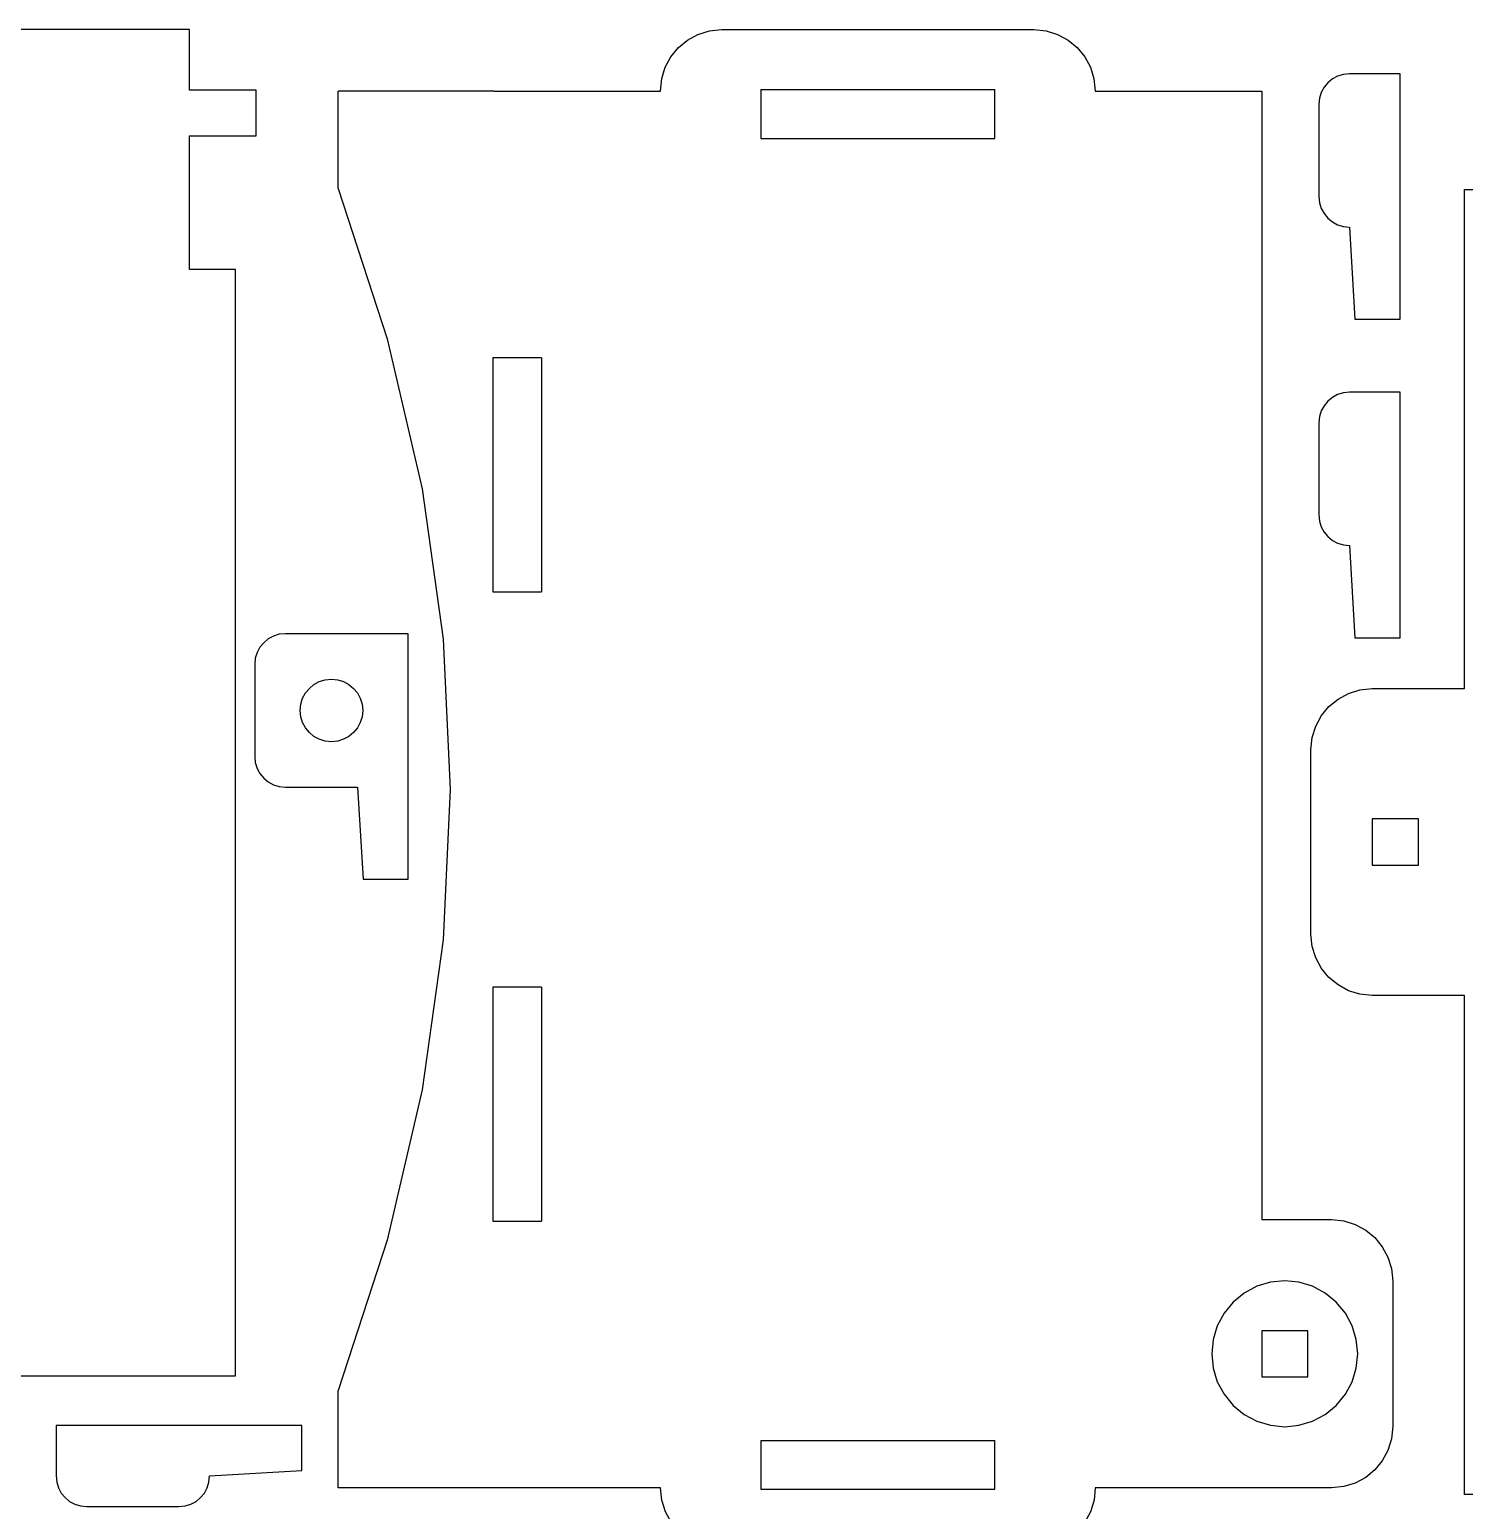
# Model space of a CAD drawing. Extents: x -7.8 to 4, y -2.2 to 5.8.
# Drawn here: x -4.643 to -0.964, y 1.952 to 5.75 of the extents above; entities that cross this region are included whole.
import ezdxf

# ---------------------------------------------------------------- set-up
doc = ezdxf.new("R2010")
doc.units = 0
doc.layers.add('LAYER_1', color=7, linetype='CONTINUOUS')

msp = doc.modelspace()

# ---------------------------------------------------------------- linework, layer by layer
at = {"layer": 'LAYER_1', "color": 250}
for points in [[(-5.1189, 2.2972), (-4.1149, 2.2972), (-4.1149, 5.1351), (-4.233, 5.1351), (-4.233, 5.4779), (-4.0625, 5.4779), (-4.0625, 5.5949), (-4.233, 5.5949), (-4.233, 5.75), (-7.5795, 5.75)], [(-3.0254, 5.5925), (-3.0222, 5.6242), (-3.013, 5.6537), (-2.9985, 5.6805), (-2.9792, 5.7038), (-2.9559, 5.723), (-2.9292, 5.7376), (-2.8996, 5.7468), (-2.868, 5.75)], [(-2.868, 5.75), (-2.068, 5.75)], [(-2.068, 5.75), (-2.0363, 5.7468), (-2.0068, 5.7376), (-1.98, 5.723), (-1.9567, 5.7038), (-1.9374, 5.6805), (-1.9229, 5.6537), (-1.9137, 5.6242), (-1.9105, 5.5925)], [(-1.2583, 5.6369), (-1.2742, 5.6353), (-1.2889, 5.6307), (-1.3023, 5.6235), (-1.314, 5.6138), (-1.3236, 5.6022), (-1.3309, 5.5888), (-1.3355, 5.574), (-1.3371, 5.5582), (-1.3371, 5.322), (-1.3355, 5.3061), (-1.3309, 5.2914), (-1.3236, 5.278), (-1.314, 5.2664), (-1.3023, 5.2567), (-1.2889, 5.2494), (-1.2742, 5.2449), (-1.2583, 5.2432)], [(-1.2583, 5.2432), (-1.2445, 5.007), (-1.1287, 5.007), (-1.1287, 5.2432), (-1.1287, 5.6369), (-1.2583, 5.6369)], [(-3.4521, 5.5925), (-3.8521, 5.5925)], [(-3.8521, 5.3425), (-3.8521, 5.5925)], [(-3.4521, 5.5925), (-3.0254, 5.5925)], [(-2.7679, 5.596), (-2.7679, 5.471)], [(-2.7679, 5.596), (-2.1679, 5.596)], [(-2.1679, 5.471), (-2.1679, 5.596)], [(-1.9105, 5.5925), (-1.4836, 5.5925), (-1.4836, 5.4744), (-1.4836, 2.6979), (-1.3049, 2.6979), (-1.2732, 2.6947), (-1.2437, 2.6855), (-1.2169, 2.6709), (-1.1936, 2.6517), (-1.1744, 2.6283), (-1.1598, 2.6016), (-1.1506, 2.5721), (-1.1474, 2.5404), (-1.1474, 2.1673), (-1.1506, 2.1356), (-1.1598, 2.1061), (-1.1744, 2.0794), (-1.1936, 2.056), (-1.2169, 2.0368), (-1.2437, 2.0222), (-1.2732, 2.013), (-1.3049, 2.0098), (-1.4836, 2.0098), (-1.9103, 2.0098)], [(-2.7679, 5.471), (-2.1679, 5.471)], [(-3.8521, 5.3425), (-3.7262, 4.9572), (-3.6362, 4.5718), (-3.5823, 4.1865), (-3.5643, 3.8012), (-3.5823, 3.4158), (-3.6362, 3.0305), (-3.7262, 2.6452), (-3.8521, 2.2598)], [(-0.2806, 1.9932), (-0.9637, 1.9932), (-0.9637, 3.2727), (-1.1999, 3.2727), (-1.2316, 3.2759), (-1.2611, 3.2851), (-1.2879, 3.2997), (-1.3112, 3.3189), (-1.3304, 3.3422), (-1.345, 3.369), (-1.3542, 3.3985), (-1.3574, 3.4302), (-1.3574, 3.9026), (-1.3542, 3.9343), (-1.345, 3.9638), (-1.3304, 3.9906), (-1.3112, 4.0139), (-1.2879, 4.0331), (-1.2611, 4.0477), (-1.2316, 4.0569), (-1.1999, 4.0601), (-0.9637, 4.0601), (-0.9637, 5.3396), (-0.2806, 5.3396)], [(-3.4556, 4.9083), (-3.4556, 4.3083)], [(-3.3306, 4.9083), (-3.4556, 4.9083)], [(-3.3306, 4.9083), (-3.3306, 4.3083)], [(-1.2583, 4.8203), (-1.2742, 4.8187), (-1.2889, 4.8141), (-1.3023, 4.8068), (-1.314, 4.7972), (-1.3236, 4.7855), (-1.3309, 4.7721), (-1.3355, 4.7574), (-1.3371, 4.7415), (-1.3371, 4.5053), (-1.3355, 4.4895), (-1.3309, 4.4747), (-1.3236, 4.4613), (-1.314, 4.4497), (-1.3023, 4.4401), (-1.2889, 4.4328), (-1.2742, 4.4282), (-1.2583, 4.4266)], [(-1.2583, 4.4266), (-1.2445, 4.1904), (-1.1287, 4.1904), (-1.1287, 4.4266), (-1.1287, 4.8203), (-1.2583, 4.8203)], [(-3.4556, 4.3083), (-3.3306, 4.3083)], [(-3.4556, 3.2941), (-3.4556, 2.6941)], [(-3.3306, 3.2941), (-3.4556, 3.2941)], [(-3.3306, 3.2941), (-3.3306, 2.6941)], [(-3.4556, 2.6941), (-3.3306, 2.6941)], [(-3.8521, 2.0098), (-3.8521, 2.2598)], [(-4.1815, 2.0405), (-3.9452, 2.0544), (-3.9452, 2.1701), (-4.1815, 2.1701), (-4.5752, 2.1701), (-4.5752, 2.0405)], [(-2.7679, 2.1314), (-2.7679, 2.0064)], [(-2.7679, 2.1314), (-2.1679, 2.1314)], [(-2.1679, 2.0064), (-2.1679, 2.1314)], [(-4.5752, 2.0405), (-4.5735, 2.0247), (-4.5689, 2.0099), (-4.5617, 1.9965), (-4.552, 1.9849), (-4.5404, 1.9753), (-4.527, 1.968), (-4.5122, 1.9634), (-4.4964, 1.9618), (-4.2602, 1.9618), (-4.2444, 1.9634), (-4.2296, 1.968), (-4.2162, 1.9753), (-4.2046, 1.9849), (-4.1949, 1.9965), (-4.1877, 2.0099), (-4.1831, 2.0247), (-4.1815, 2.0405)], [(-3.4521, 2.0098), (-3.8521, 2.0098)], [(-3.0253, 2.0098), (-3.4521, 2.0098)], [(-2.8678, 1.8524), (-2.8994, 1.8556), (-2.929, 1.8648), (-2.9557, 1.8793), (-2.979, 1.8986), (-2.9983, 1.9219), (-3.0128, 1.9486), (-3.022, 1.9782), (-3.0253, 2.0098)], [(-2.7679, 2.0064), (-2.1679, 2.0064)], [(-1.9103, 2.0098), (-1.9135, 1.9782), (-1.9227, 1.9486), (-1.9373, 1.9219), (-1.9565, 1.8986), (-1.9798, 1.8793), (-2.0066, 1.8648), (-2.0361, 1.8556), (-2.0678, 1.8524)]]:
    msp.add_lwpolyline(points, dxfattribs=at)
for points in [[(-3.6722, 3.807), (-3.6722, 4.2007), (-3.9871, 4.2007), (-4.003, 4.1991), (-4.0177, 4.1945), (-4.0311, 4.1872), (-4.0428, 4.1776), (-4.0524, 4.166), (-4.0597, 4.1526), (-4.0643, 4.1378), (-4.0659, 4.122), (-4.0659, 3.8858), (-4.0643, 3.8699), (-4.0597, 3.8552), (-4.0524, 3.8418), (-4.0428, 3.8301), (-4.0311, 3.8205), (-4.0177, 3.8132), (-4.003, 3.8086), (-3.9871, 3.807), (-3.8018, 3.807), (-3.7879, 3.5708), (-3.6722, 3.5708), (-3.6722, 3.807)], [(-3.9492, 4.0039), (-3.9475, 4.02), (-3.9429, 4.0351), (-3.9355, 4.0487), (-3.9257, 4.0605), (-3.9138, 4.0703), (-3.9002, 4.0777), (-3.8852, 4.0824), (-3.869, 4.084), (-3.8529, 4.0824), (-3.8378, 4.0777), (-3.8242, 4.0703), (-3.8124, 4.0605), (-3.8026, 4.0487), (-3.7952, 4.0351), (-3.7905, 4.02), (-3.7889, 4.0039), (-3.7905, 3.9877), (-3.7952, 3.9727), (-3.8026, 3.9591), (-3.8124, 3.9472), (-3.8242, 3.9374), (-3.8378, 3.93), (-3.8529, 3.9254), (-3.869, 3.9237), (-3.8852, 3.9254), (-3.9002, 3.93), (-3.9138, 3.9374), (-3.9257, 3.9472), (-3.9355, 3.9591), (-3.9429, 3.9727), (-3.9475, 3.9877), (-3.9492, 4.0039)], [(-1.0818, 3.6073), (-1.0818, 3.7255), (-1.1999, 3.7255), (-1.1999, 3.6073), (-1.0818, 3.6073)], [(-1.4246, 2.541), (-1.4611, 2.5374), (-1.4962, 2.5268), (-1.5286, 2.5095), (-1.5569, 2.4862), (-1.5802, 2.4578), (-1.5975, 2.4255), (-1.6081, 2.3904), (-1.6117, 2.3539), (-1.6081, 2.3173), (-1.5975, 2.2822), (-1.5802, 2.2499), (-1.5569, 2.2215), (-1.5286, 2.1982), (-1.4962, 2.1809), (-1.4611, 2.1703), (-1.4246, 2.1667), (-1.3881, 2.1703), (-1.3529, 2.1809), (-1.3206, 2.1982), (-1.2922, 2.2215), (-1.2689, 2.2499), (-1.2516, 2.2822), (-1.241, 2.3173), (-1.2374, 2.3539), (-1.241, 2.3904), (-1.2516, 2.4255), (-1.2689, 2.4578), (-1.2922, 2.4862), (-1.3206, 2.5095), (-1.3529, 2.5268), (-1.3881, 2.5374)], [(-1.4836, 2.2948), (-1.3655, 2.2948), (-1.3655, 2.4129), (-1.4836, 2.4129), (-1.4836, 2.2948)]]:
    msp.add_lwpolyline(points, close=True, dxfattribs=at)

doc.saveas('drawing.dxf')
